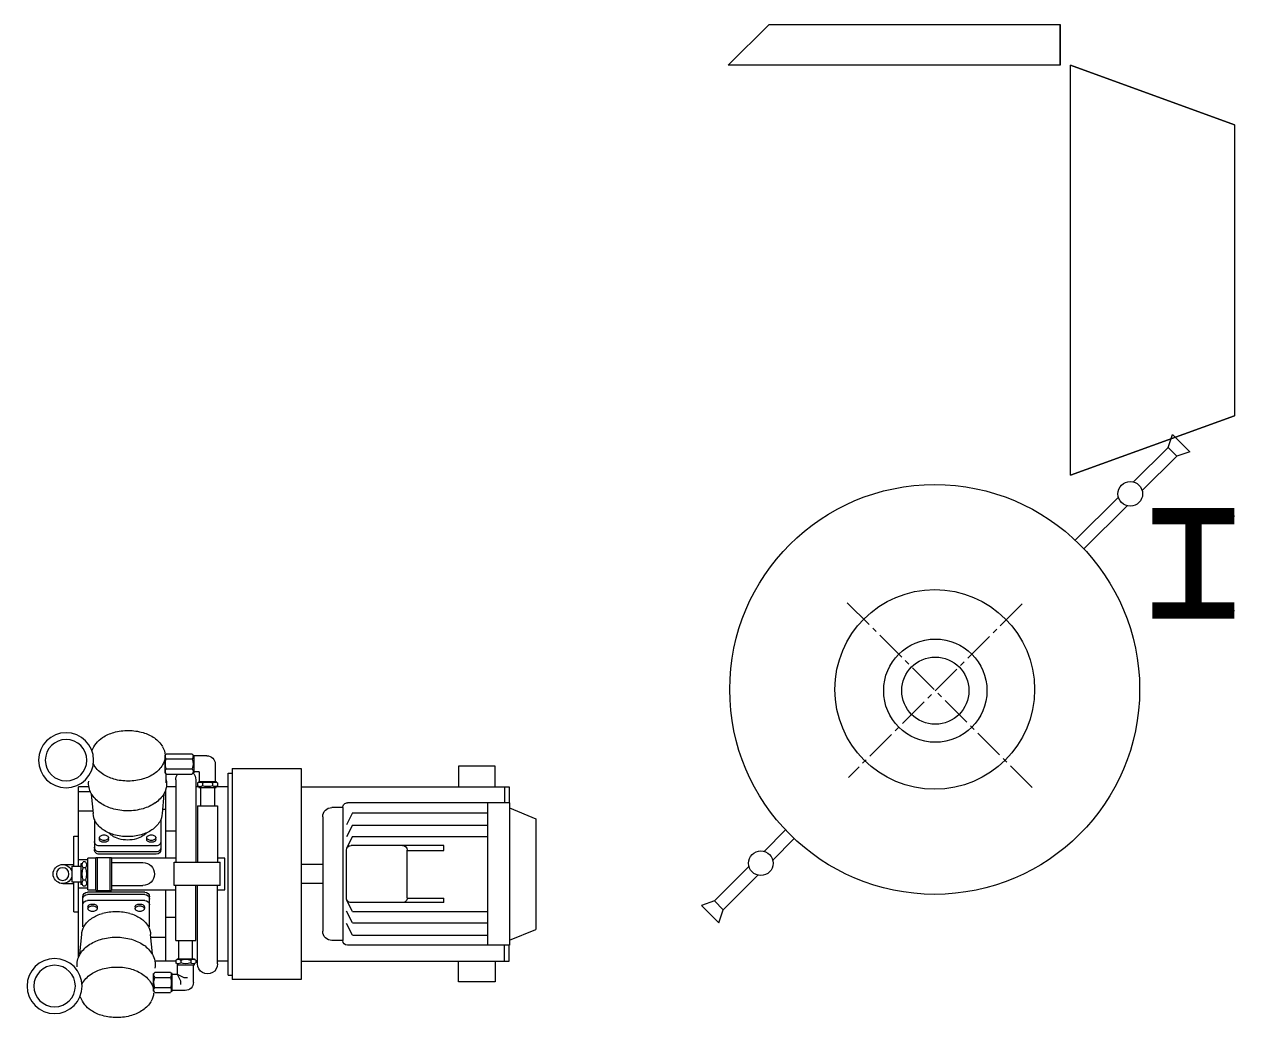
# Model space of a CAD drawing. Header units: millimetres. Extents: x -1838618 to -1600818, y -1770412 to -1553248.
# Drawn here: x -1778251 to -1775279, y -1691569 to -1689146 of the extents above; entities that cross this region are included whole.
import ezdxf

# ---------------------------------------------------------------- set-up
doc = ezdxf.new("R2010")
doc.units = ezdxf.units.MM
doc.header["$LTSCALE"] = 100
doc.linetypes.add('CENTERX', pattern=[1.125, 0.75, -0.125, 0.125, -0.125])
doc.layers.add('412equipment', color=6, linetype='Continuous')
doc.layers.add('Vent', color=181, linetype='Continuous', lineweight=30)

# ---------------------------------------------------------------- blocks, each defined once
blk = doc.blocks.new('15X200')
at = {"const_width": 40}
for points in [[(-100, 230), (100, 230)], [(0, 230), (0, 0)], [(-100, 0), (100, 0)]]:
    blk.add_lwpolyline(points, dxfattribs=at)
blk = doc.blocks.new('ENGINEER')
at = {"color": 9, "lineweight": -3}
for p, q in [((-8862.1, 4967.6), (-8851.4, 4999.4)), ((-8851.4, 4999.4), (-8809, 4957)), ((-8946.3, 4883.4), (-8862.1, 4967.6)), ((-8840.8, 4946.4), (-8862.1, 4967.6)), ((-8840.8, 4988.8), (-8819.6, 4967.6)), ((-8925.1, 4862.2), (-8840.8, 4946.4)), ((-8809, 4957), (-8840.8, 4946.4)), ((-9088.5, 4741.2), (-8983, 4846.6)), ((-9067.3, 4720), (-8961.8, 4825.4)), ((-9795.3, 4034.4), (-9847.7, 3982)), ((-9774.1, 4013.2), (-9826.5, 3960.8)), ((-9884.4, 3945.2), (-9968.7, 3861)), ((-9863.2, 3924), (-9947.5, 3839.8)), ((-9968.7, 3861), (-10000.5, 3850.4)), ((-10000.5, 3850.4), (-9958.1, 3808)), ((-9989.9, 3839.8), (-9968.7, 3818.6)), ((-9947.5, 3839.8), (-9968.7, 3861)), ((-9958.1, 3808), (-9947.5, 3839.8))]:
    blk.add_line(p, q, dxfattribs=at)
at = {"color": 9, "linetype": 'CENTERX'}
for p, q in [((-9193.7, 4138.1), (-9650.3, 4594.7)), ((-9218.2, 4585.8), (-9641.4, 4162.6))]:
    blk.add_line(p, q, dxfattribs=at)
at = {"color": 9}
for p, q in [((-11309.3, 4216.7), (-11307.8, 4216.7)), ((-11309.3, 4216.7), (-11309.3, 4174.1)), ((-11306.2, 4220), (-11242.8, 4220)), ((-11306.2, 4207.7), (-11242.8, 4207.7)), ((-11241.2, 4216.7), (-11238.6, 4216.7)), ((-11240.8, 4213.4), (-11240.8, 4214.2)), ((-11238.6, 4216.7), (-11238.6, 4174.1)), ((-11207, 4215), (-11238.6, 4215)), ((-11186.7, 4195.4), (-11186.7, 4152.3)), ((-11309.3, 4174.1), (-11307.8, 4174.1)), ((-11306.2, 4183.1), (-11242.8, 4183.1)), ((-11306.2, 4149.5), (-11306.2, 4170.8)), ((-11306.2, 4170.8), (-11242.8, 4170.8)), ((-11238.6, 4174.1), (-11241.2, 4174.1)), ((-11225.8, 4176.5), (-11238.6, 4176.5)), ((-11225.8, 4176.5), (-11225.8, 4152.3)), ((-11154.8, 4173.2), (-11145, 4173.2)), ((-11145, 4184.4), (-11010.6, 4184.4)), ((-11145, 4184.4), (-11145, 3669.2)), ((-11010.6, 4184.4), (-10977, 4184.4)), ((-10977, 4184.4), (-10977, 3669.2)), ((-10592.9, 4190), (-10592.9, 4139.6)), ((-10503.3, 4190), (-10592.9, 4190)), ((-10503.3, 4139.6), (-10503.3, 4190)), ((-11520.3, 3945.8), (-11520.3, 4139.6)), ((-11495, 4139.6), (-11520.3, 4139.6)), ((-11307.5, 3965.4), (-11307.5, 4132.7)), ((-11283.2, 4139.6), (-11305.8, 4139.6)), ((-11283.2, 4156.3), (-11283.2, 3955.8)), ((-11233.9, 4156.3), (-11233.9, 3955.8)), ((-11226.8, 4139.6), (-11233.9, 4139.6)), ((-11230.1, 4149.2), (-11230.1, 4141.9)), ((-11226.8, 4152.3), (-11226.8, 4150.8)), ((-11226.8, 4152.3), (-11184.3, 4152.3)), ((-11226.8, 4140.4), (-11226.8, 4137.7)), ((-11226.8, 4137.7), (-11184.3, 4137.7)), ((-11223.6, 4140), (-11224.4, 4140)), ((-11222.3, 4137.7), (-11222.3, 4093.1)), ((-11217.8, 4149.2), (-11217.8, 4141.9)), ((-11193.3, 4149.2), (-11193.3, 4141.9)), ((-11188.7, 4137.7), (-11188.7, 4093.1)), ((-11184.3, 4152.3), (-11184.3, 4150.8)), ((-11184.3, 4137.7), (-11184.3, 4140.4)), ((-11154.8, 4139.6), (-11184.3, 4139.6)), ((-11181, 4149.2), (-11181, 4141.9)), ((-10977, 4139.6), (-10469.7, 4139.6)), ((-10480.9, 4139.6), (-10480.9, 4100.4)), ((-10469.7, 4139.6), (-10469.7, 4100.4)), ((-11520.3, 4128.4), (-11491.6, 4128.4)), ((-11489.1, 4121.8), (-11484.4, 4074.6)), ((-11311.8, 4121.8), (-11316.4, 4074.6)), ((-11230.2, 4093.1), (-11230.2, 3955.8)), ((-11230.2, 4093.1), (-11180.9, 4093.1)), ((-11180.9, 4093.1), (-11180.9, 3955.8)), ((-10875.3, 4089), (-10902.1, 4089)), ((-10875.3, 4089), (-10875.3, 3764.4)), ((-10851.5, 4075.7), (-10866.6, 4047.2)), ((-10468.4, 4100.4), (-10864.1, 4100.4)), ((-10851.5, 4075.7), (-10522.5, 4075.7)), ((-10522.5, 4100.4), (-10522.5, 3753.2)), ((-10468.4, 4100.4), (-10468.4, 3753.2)), ((-10468.4, 4088.5), (-10404.8, 4061.8)), ((-11481.6, 4060.1), (-11481.6, 3986.3)), ((-11319.2, 4060.1), (-11319.2, 3986.3)), ((-10924.5, 4066.6), (-10924.5, 3787)), ((-10851.5, 4046.1), (-10866.6, 4017.6)), ((-10851.5, 4046.1), (-10522.5, 4046.1)), ((-10404.8, 4061.8), (-10404.8, 3791.7)), ((-11469.3, 4011), (-11469.3, 4015.5)), ((-11469.3, 4011), (-11469.3, 4015.5)), ((-11446.9, 4011), (-11446.9, 4015.5)), ((-11446.9, 4011), (-11446.9, 4015.5)), ((-11353.9, 4011), (-11353.9, 4015.5)), ((-11353.9, 4011), (-11353.9, 4015.5)), ((-11331.5, 4011), (-11331.5, 4015.5)), ((-11331.5, 4011), (-11331.5, 4015.5)), ((-11307.5, 4032.3), (-11283.2, 4032.3)), ((-10851.5, 4018.2), (-10866.6, 3989.7)), ((-10851.5, 4018.2), (-10522.5, 4018.2)), ((-11330.4, 3995.3), (-11470.4, 3995.3)), ((-10866.5, 3868.4), (-10866.5, 3984.1)), ((-10628.9, 3996.4), (-10855.3, 3996.4)), ((-10718.4, 3868.4), (-10718.4, 3985.2)), ((-10718.4, 3984), (-10628.9, 3984)), ((-10628.9, 3984), (-10628.9, 3996.4)), ((-11497.5, 3961.7), (-11520.3, 3961.7)), ((-11503.1, 3956.5), (-11509, 3956.5)), ((-11477.9, 3966.9), (-11439.8, 3966.9)), ((-11477.9, 3886.6), (-11477.9, 3966.9)), ((-11474.2, 3888.4), (-11474.2, 3966.9)), ((-11330.4, 3981), (-11470.4, 3981)), ((-11330.4, 3975.1), (-11470.4, 3975.1)), ((-11443.5, 3966.9), (-11443.5, 3888.4)), ((-11439.8, 3966.9), (-11439.8, 3886.6)), ((-11439.8, 3954.8), (-11363.1, 3954.8)), ((-11287.2, 3898.5), (-11287.2, 3955.8)), ((-11287.2, 3955.8), (-11174.6, 3955.8)), ((-11174.6, 3898.5), (-11174.6, 3955.8)), ((-11163.5, 3888.2), (-11163.5, 3965.4)), ((-11536.7, 3945.8), (-11536.7, 3907.7)), ((-11536.7, 3945.8), (-11514.3, 3945.8)), ((-11514.3, 3952), (-11514.3, 3901.6)), ((-11510.9, 3952), (-11514.3, 3952)), ((-11503.1, 3941.7), (-11509, 3941.7)), ((-11498.6, 3952), (-11501.1, 3952)), ((-11497.5, 3952), (-11498.6, 3952)), ((-11497.5, 3901.6), (-11497.5, 3952)), ((-10924.5, 3950.3), (-10977, 3950.3)), ((-11536.7, 3907.7), (-11514.3, 3907.7)), ((-11520.3, 3723.6), (-11520.3, 3907.7)), ((-11510.9, 3901.6), (-11514.3, 3901.6)), ((-11503.1, 3911.9), (-11509, 3911.9)), ((-11503.1, 3897), (-11509, 3897)), ((-11498.6, 3901.6), (-11501.1, 3901.6)), ((-11498.6, 3901.6), (-11497.5, 3901.6)), ((-11439.8, 3898.8), (-11363.1, 3898.8)), ((-11174.6, 3898.5), (-11287.2, 3898.5)), ((-11283.2, 3764.7), (-11283.2, 3898.5)), ((-11233.9, 3764.7), (-11233.9, 3898.5)), ((-11230.2, 3707.5), (-11230.2, 3898.5)), ((-11180.9, 3707.5), (-11180.9, 3898.5)), ((-10924.5, 3903.3), (-10977, 3903.3)), ((-11497.5, 3891.9), (-11520.3, 3891.9)), ((-11509.6, 3797.7), (-11509.6, 3871.5)), ((-11358.4, 3882.7), (-11498.4, 3882.7)), ((-11358.4, 3876.8), (-11498.4, 3876.8)), ((-11477.9, 3886.6), (-11439.8, 3886.6)), ((-11347.2, 3797.7), (-11347.2, 3871.5)), ((-11307.5, 3714), (-11307.5, 3888.2)), ((-10718.4, 3868.1), (-10628.9, 3868.1)), ((-10628.9, 3857.2), (-10628.9, 3868.1)), ((-11358.4, 3862.5), (-11498.4, 3862.5)), ((-11497.3, 3846.8), (-11497.3, 3842.3)), ((-11474.9, 3846.8), (-11474.9, 3842.3)), ((-11381.9, 3846.8), (-11381.9, 3842.3)), ((-11359.5, 3846.8), (-11359.5, 3842.3)), ((-10851.5, 3835.4), (-10866.6, 3863.9)), ((-10851.5, 3807.5), (-10866.6, 3836)), ((-10628.9, 3857.2), (-10855.3, 3857.2)), ((-10851.5, 3835.4), (-10522.5, 3835.4)), ((-11307.5, 3821.2), (-11283.2, 3821.2)), ((-10851.5, 3777.9), (-10866.6, 3806.4)), ((-10851.5, 3807.5), (-10522.5, 3807.5)), ((-11517, 3731.8), (-11512.4, 3779)), ((-11339.8, 3731.8), (-11344.4, 3779)), ((-10851.5, 3777.9), (-10522.5, 3777.9)), ((-10468.4, 3765.1), (-10404.8, 3791.7)), ((-11283.2, 3764.7), (-11233.9, 3764.7)), ((-11275.4, 3720.1), (-11275.4, 3764.7)), ((-11241.8, 3720.1), (-11241.8, 3764.7)), ((-10875.3, 3764.6), (-10902.1, 3764.6)), ((-10468.4, 3753.2), (-10864.1, 3753.2)), ((-10480.9, 3714), (-10480.9, 3753.2)), ((-10469.7, 3714), (-10469.7, 3753.2)), ((-11283.2, 3717), (-11283.2, 3709.7)), ((-11279.9, 3720.1), (-11237.3, 3720.1)), ((-11279.9, 3720.1), (-11279.9, 3718.6)), ((-11270.9, 3717), (-11270.9, 3709.7)), ((-11246.3, 3717), (-11246.3, 3709.7)), ((-11237.3, 3720.1), (-11237.3, 3718.6)), ((-11234, 3717), (-11234, 3709.7)), ((-11334.2, 3687), (-11295.8, 3687)), ((-11283.2, 3714), (-11333.3, 3714)), ((-11279.9, 3708.1), (-11279.9, 3705.5)), ((-11279.9, 3705.5), (-11237.3, 3705.5)), ((-11278.8, 3681.4), (-11278.8, 3705.5)), ((-11276.6, 3707.8), (-11277.4, 3707.8)), ((-11239.8, 3662.4), (-11239.8, 3705.5)), ((-11237.3, 3705.5), (-11237.3, 3708.2)), ((-11230.2, 3714), (-11234, 3714)), ((-11154.8, 3714), (-11180.9, 3714)), ((-10977, 3714), (-10469.7, 3714)), ((-10592.9, 3663.6), (-10592.9, 3714)), ((-10503.3, 3714), (-10503.3, 3663.6)), ((-11337.3, 3683.7), (-11335.8, 3683.7)), ((-11337.3, 3641.1), (-11337.3, 3683.7)), ((-11334.2, 3674.7), (-11295.8, 3674.7)), ((-11291.6, 3683.7), (-11294.3, 3683.7)), ((-11291.6, 3641.1), (-11291.6, 3683.7)), ((-11278.8, 3681.4), (-11291.6, 3681.4)), ((-11270.8, 3665.3), (-11278.8, 3681.4)), ((-11262.5, 3673.7), (-11278.8, 3681.4)), ((-11270.5, 3657.4), (-11270.8, 3665.3)), ((-11254.7, 3673.7), (-11262.5, 3673.7)), ((-11154.8, 3680.4), (-11145, 3680.4)), ((-10977, 3669.2), (-11145, 3669.2)), ((-10503.3, 3663.6), (-10592.9, 3663.6)), ((-11337.4, 3641.1), (-11335.8, 3641.1)), ((-11334.2, 3650.1), (-11295.8, 3650.1)), ((-11334.2, 3637.9), (-11295.8, 3637.9)), ((-11294.2, 3641.1), (-11291.6, 3641.1)), ((-11293.9, 3644.4), (-11293.9, 3643.6)), ((-11260, 3642.8), (-11291.6, 3642.8))]:
    blk.add_line(p, q, dxfattribs=at)
at = {"color": 9, "linetype": 'Continuous'}
for p, q in [((-11154.8, 3875.2), (-11154.8, 4173.2)), ((-11520.3, 4081.1), (-11485.1, 4081.1)), ((-11315.4, 4085.4), (-11307.5, 4085.4)), ((-11531.8, 4019.4), (-11520.3, 4019.4)), ((-11531.8, 3945.8), (-11531.8, 4019.4)), ((-11154.8, 3680.4), (-11154.8, 4019.4)), ((-11497.5, 3888.2), (-11497.5, 3965.4)), ((-11477.9, 3965.4), (-11497.5, 3965.4)), ((-11283.2, 3965.4), (-11439.8, 3965.4)), ((-11163.5, 3965.4), (-11180.9, 3965.4)), ((-11558.9, 3949.9), (-11531.8, 3949.9)), ((-11558.9, 3903.6), (-11531.8, 3903.6)), ((-11531.8, 3834.2), (-11531.8, 3907.7)), ((-11497.5, 3888.2), (-11477.9, 3888.2)), ((-11439.8, 3888.2), (-11283.2, 3888.2)), ((-11180.9, 3888.2), (-11163.5, 3888.2)), ((-11531.8, 3834.2), (-11520.3, 3834.2)), ((-11343.4, 3772.5), (-11307.5, 3772.5))]:
    blk.add_line(p, q, dxfattribs=at)
at = {"color": 9, "lineweight": -3}
for centre, radius in [((-9431.3, 4377.2), 500), ((-8954.1, 4854.4), 30), ((-9855.5, 3953), 30)]:
    blk.add_circle(centre, radius, dxfattribs=at)
at = {"color": 9}
for centre, radius in [((-9431.3, 4377.2), 243.6), ((-9429.8, 4374.2), 126), ((-9429.8, 4374.2), 81.9)]:
    blk.add_circle(centre, radius, dxfattribs=at)
at = {"color": 9, "extrusion": (0, 0, -1)}
for centre, major_axis, start_param, end_param in [((-11550.6, 4204.5), (47.5, 47.5), 3.926991, 10.210176), ((-11550.6, 4204.5), (35.8, 35.8), 3.926991, 10.210176), ((-11423.6, 4202.5), (48.6, 48.6), 4.301628, 4.907459), ((-11408.7, 4180.4), (67.4, 67.4), -1.375727, -1.05348), ((-11399.2, 4145.5), (93, 93), -1.05348, -0.779411), ((-11399.2, 4145.5), (93, 93), -0.779411, -0.505342), ((-11389.2, 4180.3), (-67.4, 67.4), 1.065455, 1.387701), ((-11374.1, 4202.2), (48.6, 48.6), -0.183095, 0.243451), ((-11351.2, 4215.2), (29.8, 29.8), 0.243451, 0.750334), ((-11423.6, 4228.2), (48.6, 48.6), 2.946523, 3.430726), ((-11374.1, 4228.4), (-48.6, 48.6), 2.898142, 3.324688), ((-11351.2, 4214.7), (-29.8, 29.8), 2.449386, 2.898142), ((-11297.6, 4213.8), (-7.48, 7.48), 4.877754, 6.117821), ((-11267.9, 4195.4), (28.5, 28.5), 3.617084, 4.236897), ((-11251.4, 4213.8), (-7.48, 7.48), 1.736161, 2.976228), ((-11281.1, 4195.4), (28.5, 28.5), 0.475492, 1.095305), ((-11206.3, 4195.4), (13.9, 13.9), -0.817951, 0.785398), ((-11408.7, 4250.3), (-67.4, 67.4), 4.195073, 4.517319), ((-11389.2, 4250.4), (67.4, 67.4), 1.753892, 2.076138), ((-11297.5, 4177), (-7.55, 7.55), 4.884557, 6.111017), ((-11258.6, 4156.3), (-17.4, 17.4), 5.497787, 6.125223), ((-11251.5, 4177), (-7.55, 7.55), 1.742964, 2.969425), ((-11258.6, 4156.3), (17.4, 17.4), -0.006687, 0.785398), ((-11448.6, 4147.3), (-33.2, 33.2), 4.964191, 5.625183), ((-11399.2, 4285.1), (-93, 93), 3.921004, 4.195073), ((-11399.2, 4285.1), (93, 93), 2.076138, 2.350207), ((-11352.2, 4147), (33.2, 33.2), 0.582447, 1.324921), ((-11224, 4140.6), (-7.48, 7.48), 0.165365, 1.405432), ((-11224, 4150.5), (7.48, 7.48), 1.736161, 2.976228), ((-11205.5, 4110.9), (-28.5, 28.5), 0.475492, 1.095305), ((-11205.5, 4180.3), (-28.5, 28.5), 3.617084, 4.236897), ((-11187.1, 4140.5), (-7.55, 7.55), 0.172168, 1.398628), ((-11187.1, 4150.7), (7.55, 7.55), 1.742964, 2.969425), ((-11425.5, 4161), (-52.3, 52.3), 4.538283, 4.964191), ((-11375.3, 4160.8), (52.3, 52.3), 1.324921, 1.750829), ((-11445.6, 4074.6), (27.4, 27.4), 3.37504, 3.926991), ((-11410.2, 4182.7), (-71, 71), 4.210802, 4.538283), ((-11400.2, 4217.1), (96.3, 96.3), 2.359158, 2.640006), ((-11400.2, 4217.1), (-96.3, 96.3), 3.649106, 3.929954), ((-11390.4, 4182.7), (-71, 71), 3.321625, 3.649106), ((-11355.2, 4074.6), (27.4, 27.4), 0.785398, 1.337349), ((-10902.1, 4066.6), (-15.8, 15.8), 5.497787, 7.068583), ((-10864.1, 4089.2), (7.92, 7.92), 3.909913, 5.497787), ((-11424, 4087.9), (-45.4, 45.4), 4.519125, 4.945836), ((-11376.9, 4087.9), (45.4, 45.4), 1.337349, 1.76406), ((-11465.1, 4015.5), (2.94, 2.94), 3.926991, 4.531215), ((-11465.1, 4015.5), (-2.94, 2.94), 4.893563, 5.497787), ((-11461.8, 4013.2), (5.83, 5.83), 4.531215, 4.957368), ((-11461.8, 4017.8), (-5.83, 5.83), 4.46741, 4.893563), ((-11459.6, 4009.5), (-8.88, 8.88), 0.244979, 0.541805), ((-11458.1, 4003.6), (-13.2, 13.2), 0.541805, 0.785398), ((-11409.7, 4109.1), (-63.4, 63.4), 4.19872, 4.519125), ((-11458.1, 4003.6), (13.2, 13.2), -0.785398, -0.541805), ((-11456.6, 4009.5), (8.88, 8.88), -0.541805, -0.244979), ((-11454.4, 4013.2), (-5.83, 5.83), 1.325818, 1.75197), ((-11454.4, 4017.8), (-5.83, 5.83), 2.960419, 3.386571), ((-11451.1, 4015.5), (-2.94, 2.94), 1.75197, 2.356194), ((-11451.1, 4015.5), (2.94, 2.94), 0.785398, 1.389622), ((-11415, 4054.6), (29.3, 29.3), 2.957346, 3.197816), ((-11406.2, 4067.4), (40.3, 40.3), 2.632982, 2.957346), ((-11400.4, 4142.5), (-88, 88), 3.926991, 4.19872), ((-11400.4, 4142.5), (-88, 88), 3.655261, 3.926991), ((-11394.7, 4067.4), (-40.3, 40.3), 3.325839, 3.650203), ((-11391.1, 4109.1), (63.4, 63.4), 1.76406, 2.084465), ((-11385.9, 4054.6), (-29.3, 29.3), 3.085369, 3.325839), ((-11349.8, 4015.5), (-2.94, 2.94), 5.497787, 6.102011), ((-11349.8, 4015.5), (2.94, 2.94), 3.322767, 3.926991), ((-11346.4, 4013.2), (-5.83, 5.83), 6.102011, 6.528164), ((-11346.4, 4017.8), (5.83, 5.83), 2.896614, 3.322767), ((-11344.2, 4009.5), (-8.88, 8.88), 0.244979, 0.541805), ((-11342.7, 4003.6), (-13.2, 13.2), 0.541805, 0.785398), ((-11342.7, 4003.6), (13.2, 13.2), -0.785398, -0.541805), ((-11341.3, 4009.5), (8.88, 8.88), -0.541805, -0.244979), ((-11339.1, 4013.2), (-5.83, 5.83), 1.325818, 1.75197), ((-11339.1, 4017.8), (-5.83, 5.83), 2.960419, 3.386571), ((-11335.7, 4015.5), (-2.94, 2.94), 1.75197, 2.356194), ((-11335.7, 4015.5), (2.94, 2.94), 0.785398, 1.389622), ((-11470.4, 4006.5), (7.92, 7.92), 2.356194, 3.926991), ((-11470.4, 3992.2), (7.92, 7.92), 2.356194, 3.926991), ((-11470.4, 3986.3), (7.92, 7.92), 2.356194, 3.926991), ((-11465.1, 4011), (-2.94, 2.94), 4.893563, 5.497787), ((-11461.8, 4013.3), (-5.83, 5.83), 4.46741, 4.893563), ((-11459.6, 4021.5), (8.88, 8.88), 2.599787, 2.896614), ((-11459.6, 4017), (8.88, 8.88), 2.599787, 2.896614), ((-11458.1, 4027.4), (13.2, 13.2), 2.356194, 2.599787), ((-11458.1, 4022.9), (13.2, 13.2), 2.356194, 2.599787), ((-11458.1, 4027.4), (-13.2, 13.2), 3.683398, 3.926991), ((-11458.1, 4022.9), (-13.2, 13.2), 3.683398, 3.926991), ((-11456.6, 4021.5), (-8.88, 8.88), 3.386571, 3.683398), ((-11456.6, 4017), (-8.88, 8.88), 3.386571, 3.683398), ((-11454.4, 4013.3), (-5.83, 5.83), 2.960419, 3.386571), ((-11451.1, 4011), (2.94, 2.94), 0.785398, 1.389622), ((-11400.4, 4087.7), (55.2, 55.2), 2.356194, 2.632982), ((-11400.4, 4087.7), (-55.2, 55.2), 3.650203, 3.926991), ((-11349.8, 4011), (2.94, 2.94), 3.322767, 3.926991), ((-11346.4, 4013.3), (5.83, 5.83), 2.896614, 3.322767), ((-11344.2, 4021.5), (8.88, 8.88), 2.599787, 2.896614), ((-11344.2, 4017), (8.88, 8.88), 2.599787, 2.896614), ((-11342.7, 4027.4), (13.2, 13.2), 2.356194, 2.599787), ((-11342.7, 4022.9), (13.2, 13.2), 2.356194, 2.599787), ((-11342.7, 4027.4), (13.2, 13.2), 2.112602, 2.356194), ((-11342.7, 4022.9), (13.2, 13.2), 2.112602, 2.356194), ((-11341.3, 4021.5), (-8.88, 8.88), 3.386571, 3.683398), ((-11341.3, 4017), (-8.88, 8.88), 3.386571, 3.683398), ((-11339.1, 4013.3), (-5.83, 5.83), 2.960419, 3.386571), ((-11335.7, 4011), (2.94, 2.94), 0.785398, 1.389622), ((-11330.4, 4006.5), (-7.92, 7.92), 2.356194, 3.926991), ((-11330.4, 3992.2), (-7.92, 7.92), 2.356194, 3.926991), ((-11330.4, 3986.3), (7.92, 7.92), 0.785398, 2.356194), ((-10855.3, 3985.2), (7.92, 7.92), 3.926991, 5.497787), ((-10729.6, 3985.2), (7.92, 7.92), -0.785398, 0.785398), ((-11498, 3949.1), (-9.35, 9.35), 4.90064, 6.094934), ((-11514, 3949.1), (9.35, 9.35), 0.188251, 1.382545), ((-11363.1, 3926.8), (19.8, 19.8), -0.785398, 2.356194), ((-11462.8, 3926.8), (-34.3, 34.3), 5.185933, 5.809641), ((-11549.2, 3926.8), (34.3, 34.3), 0.473544, 1.097253), ((-11498.1, 3904.5), (-9.28, 9.28), 4.895575, 6.099999), ((-11513.9, 3904.5), (9.28, 9.28), 0.183186, 1.387611), ((-11498.4, 3871.5), (-7.92, 7.92), 5.497787, 7.068583), ((-11498.4, 3865.6), (7.92, 7.92), 3.926991, 5.497787), ((-11358.4, 3871.5), (7.92, 7.92), -0.785398, 0.785398), ((-11358.4, 3865.6), (-7.92, 7.92), 0.785398, 2.356194), ((-10855.3, 3868.4), (7.92, 7.92), 2.356194, 3.926991), ((-10729.6, 3868.4), (-7.92, 7.92), 2.356194, 3.926991), ((-11498.4, 3851.3), (7.92, 7.92), 3.926991, 5.497787), ((-11493.1, 3846.8), (-2.94, 2.94), 5.497787, 6.102011), ((-11493.1, 3842.3), (-2.94, 2.94), 5.497787, 6.102011), ((-11493.1, 3842.3), (2.94, 2.94), 3.322767, 3.926991), ((-11489.8, 3844.5), (5.83, 5.83), 4.531215, 4.957368), ((-11489.8, 3840), (-5.83, 5.83), 6.102011, 6.528164), ((-11489.8, 3844.7), (5.83, 5.83), 2.896614, 3.322767), ((-11487.6, 3840.8), (-8.88, 8.88), 0.244979, 0.541805), ((-11487.6, 3836.3), (-8.88, 8.88), 0.244979, 0.541805), ((-11487.6, 3848.4), (-8.88, 8.88), 4.170584, 4.46741), ((-11486.1, 3834.9), (-13.2, 13.2), 0.541805, 0.785398), ((-11486.1, 3830.5), (-13.2, 13.2), 0.541805, 0.785398), ((-11486.1, 3854.2), (-13.2, 13.2), 3.926991, 4.170584), ((-11486.1, 3834.9), (-13.2, 13.2), 0.785398, 1.028991), ((-11486.1, 3830.5), (-13.2, 13.2), 0.785398, 1.028991), ((-11486.1, 3854.2), (-13.2, 13.2), 3.683398, 3.926991), ((-11484.6, 3840.8), (8.88, 8.88), -0.541805, -0.244979), ((-11484.6, 3836.3), (8.88, 8.88), -0.541805, -0.244979), ((-11484.6, 3848.4), (-8.88, 8.88), 3.386571, 3.683398), ((-11482.4, 3844.5), (-5.83, 5.83), 1.325818, 1.75197), ((-11482.4, 3840), (-5.83, 5.83), 1.325818, 1.75197), ((-11482.4, 3844.7), (-5.83, 5.83), 2.960419, 3.386571), ((-11479.1, 3846.8), (-2.94, 2.94), 1.75197, 2.356194), ((-11479.1, 3842.3), (-2.94, 2.94), 1.75197, 2.356194), ((-11479.1, 3842.3), (2.94, 2.94), 0.785398, 1.389622), ((-11428.4, 3711.1), (-88, 88), 0.513669, 0.785398), ((-11428.4, 3711.1), (88, 88), -0.785398, -0.513669), ((-11377.8, 3846.8), (2.94, 2.94), 3.926991, 4.531215), ((-11377.8, 3842.3), (2.94, 2.94), 3.926991, 4.531215), ((-11377.8, 3842.3), (-2.94, 2.94), 4.893563, 5.497787), ((-11374.4, 3844.5), (5.83, 5.83), 4.531215, 4.957368), ((-11374.4, 3840), (5.83, 5.83), 4.531215, 4.957368), ((-11374.4, 3844.7), (-5.83, 5.83), 4.46741, 4.893563), ((-11372.2, 3840.8), (-8.88, 8.88), 0.244979, 0.541805), ((-11372.2, 3836.3), (-8.88, 8.88), 0.244979, 0.541805), ((-11372.2, 3848.4), (8.88, 8.88), 2.599787, 2.896614), ((-11370.7, 3834.9), (-13.2, 13.2), 0.541805, 0.785398), ((-11370.7, 3830.5), (-13.2, 13.2), 0.541805, 0.785398), ((-11370.7, 3854.2), (-13.2, 13.2), 3.926991, 4.170584), ((-11370.7, 3834.9), (13.2, 13.2), -0.785398, -0.541805), ((-11370.7, 3830.5), (13.2, 13.2), -0.785398, -0.541805), ((-11370.7, 3854.2), (-13.2, 13.2), 3.683398, 3.926991), ((-11369.3, 3840.8), (8.88, 8.88), -0.541805, -0.244979), ((-11369.3, 3836.3), (8.88, 8.88), -0.541805, -0.244979), ((-11369.3, 3848.4), (8.88, 8.88), 1.815775, 2.112602), ((-11367.1, 3844.5), (5.83, 5.83), -0.244979, 0.181174), ((-11367.1, 3840), (-5.83, 5.83), 1.325818, 1.75197), ((-11367.1, 3844.7), (-5.83, 5.83), 2.960419, 3.386571), ((-11363.7, 3846.8), (-2.94, 2.94), 1.75197, 2.356194), ((-11363.7, 3842.3), (-2.94, 2.94), 1.75197, 2.356194), ((-11363.7, 3842.3), (2.94, 2.94), 0.785398, 1.389622), ((-11358.4, 3851.3), (-7.92, 7.92), 0.785398, 2.356194), ((-11451.9, 3765.7), (45.4, 45.4), 4.478942, 4.905653), ((-11437.7, 3744.5), (63.4, 63.4), -1.377532, -1.057128), ((-11419.1, 3744.5), (-63.4, 63.4), 1.057128, 1.377532), ((-11404.8, 3765.7), (-45.4, 45.4), 1.377532, 1.804244), ((-11473.6, 3779), (-27.4, 27.4), 5.497787, 6.049738), ((-11383.2, 3779), (-27.4, 27.4), 1.804244, 2.356194), ((-10902.1, 3787), (15.8, 15.8), 2.356194, 3.926991), ((-11453.4, 3692.6), (52.3, 52.3), 4.460587, 4.886495), ((-11438.2, 3670.9), (71, 71), -1.396691, -1.06921), ((-11428.2, 3636.5), (96.3, 96.3), -1.06921, -0.788362), ((-11428.2, 3636.5), (96.3, 96.3), -0.788362, -0.507514), ((-11418.4, 3670.9), (71, 71), -0.507514, -0.180032), ((-11403.3, 3692.7), (-52.3, 52.3), 1.390764, 1.816671), ((-10864.1, 3764.4), (-7.92, 7.92), 3.926991, 5.497787), ((-11578.6, 3653.4), (47.5, 47.5), 3.926991, 10.210176), ((-11476.6, 3706.3), (33.2, 33.2), 3.799595, 4.460587), ((-11380.2, 3706.6), (-33.2, 33.2), 1.816671, 2.559145), ((-11277, 3708.4), (7.48, 7.48), -1.405432, -0.165365), ((-11258.6, 3678.6), (-28.5, 28.5), 0.475492, 1.095305), ((-11240.2, 3708.3), (7.55, 7.55), -1.398628, -0.172168), ((-11578.6, 3653.4), (-35.8, 35.8), 5.497787, 11.780972), ((-11436.7, 3603.3), (67.4, 67.4), -1.375727, -1.05348), ((-11427.1, 3568.4), (-93, 93), 0.517316, 0.791385), ((-11427.1, 3568.4), (93, 93), -0.779411, -0.505342), ((-11417.1, 3603.2), (-67.4, 67.4), 1.065455, 1.387701), ((-11325.5, 3680.9), (-7.55, 7.55), 4.884557, 6.111017), ((-11304.5, 3680.9), (-7.55, 7.55), 1.742964, 2.969425), ((-11277, 3718.3), (-7.48, 7.48), 3.306957, 4.547024), ((-11258.6, 3748.1), (-28.5, 28.5), 3.617084, 4.236897), ((-11240.2, 3718.4), (-7.55, 7.55), 3.313761, 4.540221), ((-11205.5, 3707.5), (-17.4, 17.4), 2.356194, 5.497787), ((-11451.5, 3625.4), (-48.6, 48.6), 5.994052, 6.478255), ((-11402, 3625.1), (48.6, 48.6), -0.183095, 0.243451), ((-11379.2, 3638.9), (29.8, 29.8), 0.243451, 0.692206), ((-11295.9, 3662.4), (28.5, 28.5), 3.617084, 4.236897), ((-11334.2, 3662.4), (-28.5, 28.5), 2.046288, 2.666101), ((-11259.4, 3662.4), (-13.9, 13.9), 2.356194, 3.959544), ((-11379.2, 3638.4), (-29.8, 29.8), 2.391259, 2.898142), ((-11325.6, 3644), (7.48, 7.48), 3.306957, 4.547024), ((-11304.4, 3644), (-7.48, 7.48), 1.736161, 2.976228), ((-11451.5, 3651.1), (48.6, 48.6), 2.946523, 3.552354), ((-11402, 3651.4), (-48.6, 48.6), 2.898142, 3.324688), ((-11436.7, 3673.2), (-67.4, 67.4), 4.195073, 4.517319), ((-11427.1, 3708.1), (-93, 93), 3.921004, 4.195073), ((-11427.1, 3708.1), (93, 93), 2.076138, 2.350207), ((-11417.1, 3673.3), (67.4, 67.4), 1.753892, 2.076138)]:
    blk.add_ellipse(centre, major_axis=major_axis, ratio=1, start_param=start_param, end_param=end_param, dxfattribs=at)
at = {"color": 9, "linetype": 'Continuous', "extrusion": (0, 0, -1)}
for major_axis, start_param, end_param in [((-16.4, 16.4), 2.647138, 8.348437), ((10.9, 10.9), 3.926991, 10.210176)]:
    blk.add_ellipse((-11558.9, 3926.8), major_axis=major_axis, ratio=1, start_param=start_param, end_param=end_param, dxfattribs=at)
blk = doc.blocks.new('LOW PLATFOR')
at = {"ltscale": 30}
for p, q in [((-9500, -4800, 590), (-9700, -4800, 590)), ((-9500, -4800, 590), (-9700, -4800, 590)), ((-9500, -4800, 590), (-9700, -4800, 590)), ((-9700, -4800, 590), (-9500, -4800, 590)), ((-9600, -4800, 590), (-9600, -5030, 590)), ((-9600, -4800, 590), (-9600, -5030, 590)), ((-9600, -4800, 590), (-9600, -5030, 590)), ((-9600, -5030, 590), (-9600, -4800, 590)), ((-9700, -5030, 590), (-9500, -5030, 590)), ((-9700, -5030, 590), (-9500, -5030, 590)), ((-9700, -5030, 590), (-9500, -5030, 590)), ((-9700, -5030, 590), (-9500, -5030, 590))]:
    blk.add_line(p, q, dxfattribs=at)
blk.add_blockref('15X200', (-9600, -5030, 590))
at = {"layer": '412equipment', "color": 7}
blk.add_blockref('ENGINEER', (-800, -9600, 590), dxfattribs=at)
at = {"layer": 'Vent', "color": 9}
mesh = blk.add_polyface(dxfattribs=at)
corners = [(-10735, -3700, 14295), (-10735, -3700, 13875), (-9925, -3700, 13875), (-9925, -3700, 14295), (-10635, -3600, 14295), (-10635, -3600, 13875), (-9925, -3600, 13875), (-9925, -3600, 14295)]
mesh.append_faces([[corners[k] for k in face] for face in [(0, 4, 7, 3), (0, 4, 5, 1), (1, 5, 6, 2), (3, 7, 6, 2)]], dxfattribs={"color": 9})
mesh = blk.add_polyface(dxfattribs=at)
corners = [(-9900, -3700, 14510), (-9900, -3700, 13660), (-9900, -4700, 13660), (-9900, -4700, 14510), (-9500, -3845, 14510), (-9500, -3845, 13660), (-9500, -4555, 13660), (-9500, -4555, 14510)]
mesh.append_faces([[corners[k] for k in face] for face in [(0, 4, 7, 3), (0, 4, 5, 1), (1, 5, 6, 2), (3, 7, 6, 2)]], dxfattribs={"color": 9})

msp = doc.modelspace()

# ---------------------------------------------------------------- block references
at = {"layer": '412equipment', "color": 7}
msp.add_blockref('LOW PLATFOR', (-1765798.6, -1685545.7), dxfattribs=at)

doc.saveas('drawing.dxf')
